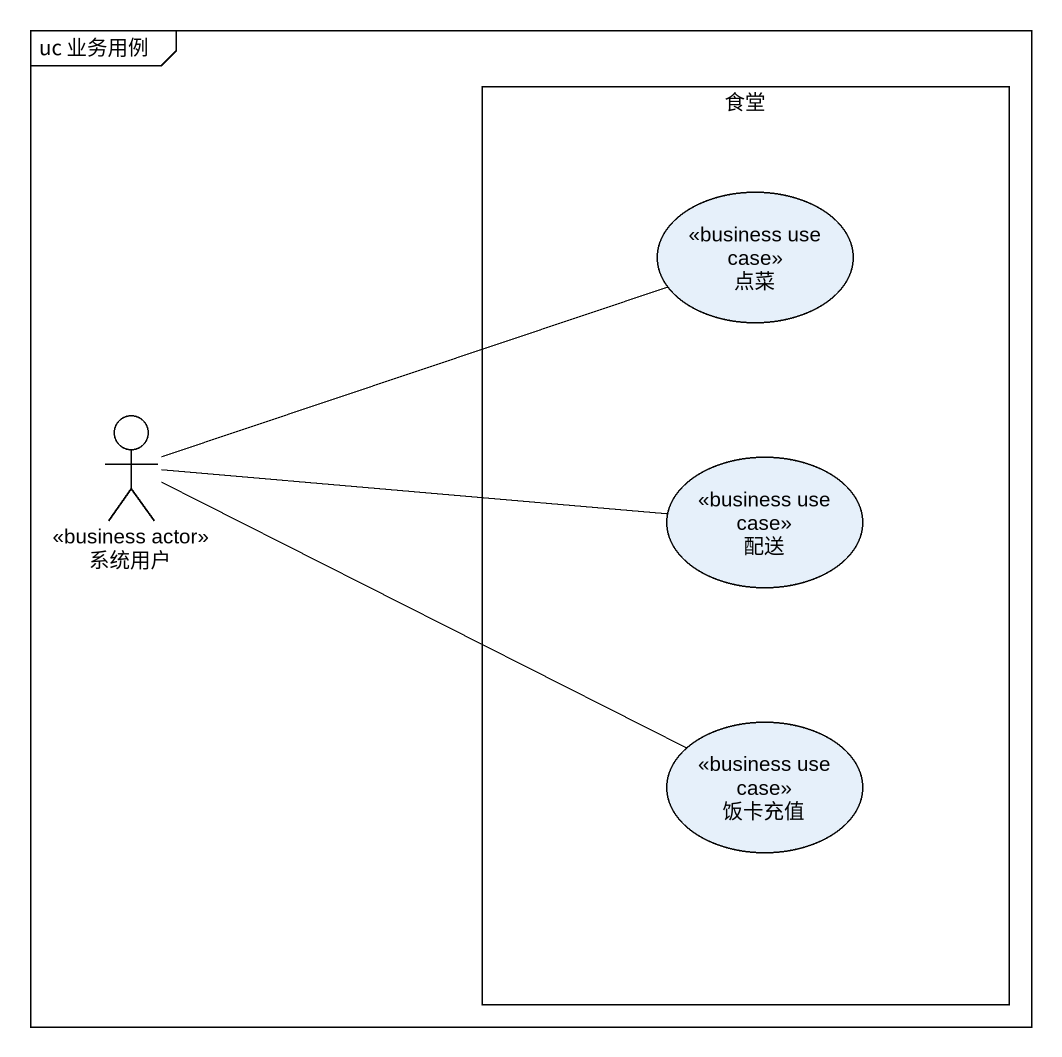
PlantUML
@startuml
mainframe uc 业务用例
rectangle 食堂 {
  usecase 点菜 <<business use case>>
  usecase 配送 <<business use case>>
  usecase 饭卡充值 <<business use case>>
}
actor 系统用户 <<business actor>>
系统用户 -right- 点菜
系统用户 -right- 配送
系统用户 -right- 饭卡充值
@enduml
